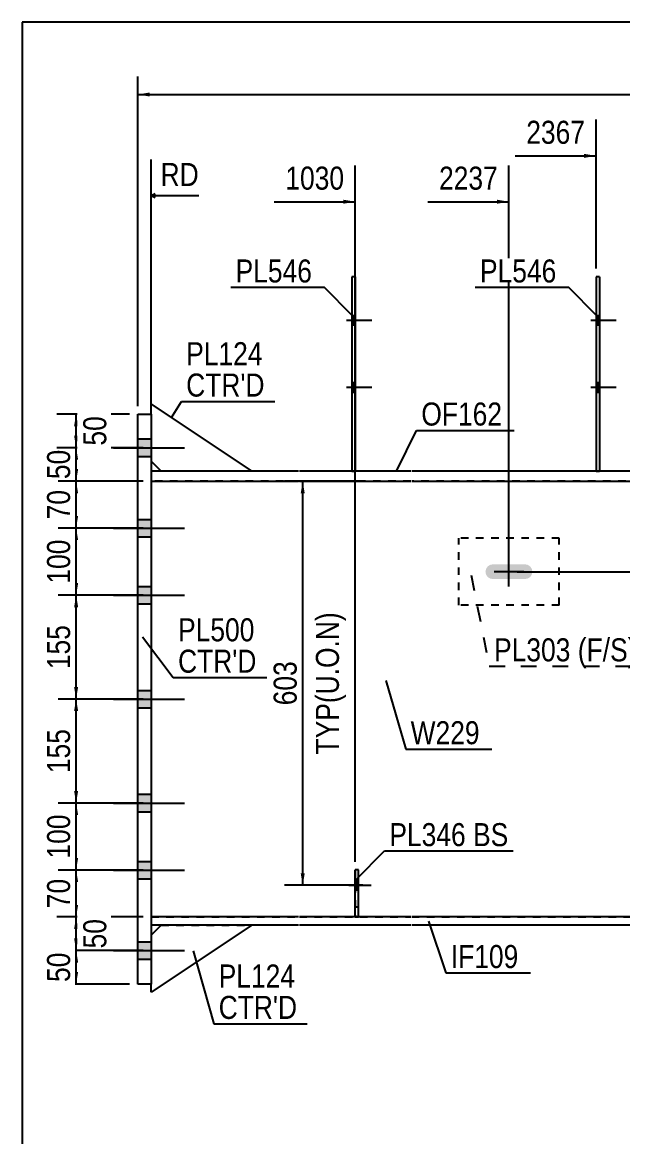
# Model space of a CAD drawing. Header units: millimetres. Extents: x -1017 to -614, y -187 to 90.
# Drawn here: x -1014.3 to -939.7, y -48.1 to 90.4 of the extents above; entities that cross this region are included whole.
import ezdxf

# ---------------------------------------------------------------- set-up
doc = ezdxf.new("R2010")
doc.units = ezdxf.units.MM
doc.linetypes.add('DXK_LINE_DOT1', pattern=[1.8814, 0.9407, -0.9407])
doc.linetypes.add('DXK_LINE_DOT2', pattern=[3.9198, 1.9599, -1.9599])
doc.styles.add('Arial Narrow', font='ARIALN.TTF', dxfattribs={"height": 0.2})

# ---------------------------------------------------------------- blocks, each defined once
blk = doc.blocks.new('Unknown-624476614-1210')
at = {"color": 5, "linetype": 'Continuous'}
for p, q in [((-614.34, 90.37), (-1014.34, 90.37)), ((-1014.34, 90.37), (-1014.34, -186.63))]:
    blk.add_line(p, q, dxfattribs=at)
blk = doc.blocks.new('Part-624476614-2257 - 1690')
at = {"color": 2, "linetype": 'Continuous'}
for p, q in [((-998.33, 41.67), (-998.33, 42.92)), ((-998.33, 42.92), (-985.83, 34.58)), ((-998.33, 35.83), (-997.08, 34.58))]:
    blk.add_line(p, q, dxfattribs=at)
at = {"color": 7, "linetype": 'DXK_LINE_DOT1'}
for p, q in [((-998.33, 41.67), (-998.33, 35.83)), ((-985.83, 34.58), (-997.08, 34.58))]:
    blk.add_line(p, q, dxfattribs=at)
blk = doc.blocks.new('Part-624476614-1740 - 1690')
at = {"color": 2, "linetype": 'Continuous'}
for p, q in [((-980, 34.58), (-998.33, 34.58)), ((-998.33, 33.33), (-980, 33.33)), ((-966.05, 34.58), (-979.9, 34.58)), ((-979.9, 33.33), (-966.05, 33.33)), ((-916.78, 34.58), (-965.95, 34.58)), ((-965.95, 33.33), (-916.78, 33.33)), ((-905.01, 34.58), (-916.68, 34.58)), ((-916.68, 33.33), (-905.01, 33.33)), ((-891.06, 34.58), (-904.91, 34.58)), ((-904.91, 33.33), (-891.06, 33.33)), ((-877.33, 34.58), (-890.96, 34.58)), ((-890.96, 33.33), (-877.33, 33.33)), ((-871.4, 34.58), (-877.23, 34.58)), ((-877.23, 33.33), (-871.4, 33.33)), ((-871.4, 34.58), (-871.4, 33.33))]:
    blk.add_line(p, q, dxfattribs=at)
at = {"color": 7, "linetype": 'DXK_LINE_DOT1'}
blk.add_line((-998.33, 34.58), (-998.33, 33.33), dxfattribs=at)
blk = doc.blocks.new('Part-624476614-1789 - 1690')
at = {"color": 7, "linetype": 'DXK_LINE_DOT1'}
for p, q in [((-980, 33.33), (-998.33, 33.33)), ((-998.33, 33.33), (-998.33, -20.83)), ((-966.05, 33.33), (-979.9, 33.33)), ((-916.78, 33.33), (-965.95, 33.33)), ((-910.85, 33.33), (-916.68, 33.33)), ((-998.33, -20.83), (-980, -20.83)), ((-979.9, -20.83), (-966.05, -20.83)), ((-965.95, -20.83), (-916.78, -20.83)), ((-916.68, -20.83), (-910.85, -20.83))]:
    blk.add_line(p, q, dxfattribs=at)
at = {"color": 2, "linetype": 'Continuous'}
blk.add_line((-910.85, 33.33), (-910.85, -20.83), dxfattribs=at)
blk = doc.blocks.new('Part-624476614-1855 - 1690')
at = {"color": 2, "linetype": 'Continuous'}
for p, q in [((-980, -20.83), (-998.33, -20.83)), ((-980, -21.83), (-998.33, -21.83)), ((-966.05, -20.83), (-979.9, -20.83)), ((-966.05, -21.83), (-979.9, -21.83)), ((-925.96, -20.83), (-965.95, -20.83)), ((-925.96, -21.83), (-965.95, -21.83)), ((-925.96, -20.83), (-925.96, -21.83))]:
    blk.add_line(p, q, dxfattribs=at)
blk = doc.blocks.new('Part-624476614-2113 - 1690')
at = {"color": 2, "linetype": 'Continuous'}
for p, q in [((-972.98, 58.75), (-973.4, 58.75)), ((-973.4, 58.75), (-973.4, 34.58)), ((-972.98, 58.75), (-972.98, 34.58))]:
    blk.add_line(p, q, dxfattribs=at)
at = {"color": 7, "linetype": 'DXK_LINE_DOT1'}
blk.add_line((-973.4, 34.58), (-972.98, 34.58), dxfattribs=at)
blk = doc.blocks.new('Part-624476614-2061 - 1690')
at = {"color": 7, "linetype": 'DXK_LINE_DOT1'}
for p, q in [((-947.61, 26.25), (-960.11, 26.25)), ((-960.11, 17.92), (-960.11, 26.25)), ((-947.61, 17.92), (-947.61, 26.25)), ((-947.61, 17.92), (-960.11, 17.92))]:
    blk.add_line(p, q, dxfattribs=at)
blk = doc.blocks.new('Part-624476614-2155 - 1690')
at = {"color": 2, "linetype": 'Continuous'}
for p, q in [((-942.61, 58.75), (-943.02, 58.75)), ((-943.02, 58.75), (-943.02, 34.58)), ((-942.61, 58.75), (-942.61, 34.58))]:
    blk.add_line(p, q, dxfattribs=at)
at = {"color": 7, "linetype": 'DXK_LINE_DOT1'}
blk.add_line((-943.02, 34.58), (-942.61, 34.58), dxfattribs=at)
blk = doc.blocks.new('Part-624476614-2228 - 1690')
at = {"color": 2, "linetype": 'Continuous'}
for p, q in [((-1000, 41.67), (-998.33, 41.67)), ((-1000, -29.17), (-1000, 41.67)), ((-998.33, 41.67), (-998.33, -29.17)), ((-998.33, -29.17), (-1000, -29.17))]:
    blk.add_line(p, q, dxfattribs=at)
blk = doc.blocks.new('Part-624476614-2262 - 1690')
at = {"color": 2, "linetype": 'Continuous'}
for p, q in [((-985.83, -21.83), (-998.33, -30.17)), ((-997.08, -21.83), (-998.33, -23.08)), ((-998.33, -30.17), (-998.33, -29.17))]:
    blk.add_line(p, q, dxfattribs=at)
at = {"color": 7, "linetype": 'DXK_LINE_DOT1'}
blk.add_line((-997.08, -21.83), (-985.83, -21.83), dxfattribs=at)
blk = doc.blocks.new('Part-624476614-2284 - 1690')
at = {"color": 2, "linetype": 'Continuous'}
for p, q in [((-972.96, -20.81), (-972.96, -14.97)), ((-972.55, -14.97), (-972.96, -14.97)), ((-972.55, -20.81), (-972.55, -14.97)), ((-972.96, -20.81), (-972.55, -20.81))]:
    blk.add_line(p, q, dxfattribs=at)
at = {"color": 7, "linetype": 'DXK_LINE_DOT1'}
blk.add_line((-972.96, -19.56), (-972.55, -19.56), dxfattribs=at)
blk = doc.blocks.new('Part-624476614-2306 - 1690')
at = {"color": 7, "linetype": 'DXK_LINE_DOT1'}
for p, q in [((-972.96, -14.97), (-972.96, -20.81)), ((-972.55, -14.97), (-972.96, -14.97)), ((-972.55, -20.81), (-972.55, -14.97)), ((-972.96, -20.81), (-972.55, -20.81))]:
    blk.add_line(p, q, dxfattribs=at)
blk = doc.blocks.new('Bolt-624476614-2369 - 1690')
at = {"linetype": 'Continuous'}
blk.add_hatch(color=3, dxfattribs=at).paths.add_polyline_path([(-956.71, 22.43), (-956.78, 22.08), (-956.71, 21.73), (-956.51, 21.43), (-956.21, 21.24), (-955.86, 21.17), (-951.86, 21.17), (-951.51, 21.24), (-951.21, 21.43), (-951.02, 21.73), (-950.95, 22.08), (-951.02, 22.43), (-951.21, 22.73), (-951.51, 22.93), (-951.86, 23), (-955.86, 23), (-956.21, 22.93), (-956.51, 22.73)])
at = {"color": 3, "linetype": 'Continuous'}
for p, q in [((-953.86, 20.25), (-953.86, 23.92)), ((-952.03, 22.08), (-955.7, 22.08))]:
    blk.add_line(p, q, dxfattribs=at)
blk = doc.blocks.new('Bolt-624476614-2375 - 1690')
at = {"linetype": 'Continuous'}
for points in [[(-972.98, 52.75), (-972.98, 53.91), (-973.4, 53.91), (-973.4, 52.75)], [(-972.98, 52.75), (-972.98, 53.91), (-973.4, 53.91), (-973.4, 52.75)], [(-972.98, 44.41), (-972.98, 45.58), (-973.4, 45.58), (-973.4, 44.41)], [(-972.98, 44.41), (-972.98, 45.58), (-973.4, 45.58), (-973.4, 44.41)]]:
    blk.add_hatch(color=3, dxfattribs=at).paths.add_polyline_path(points)
at = {"color": 3, "linetype": 'Continuous'}
for p, q in [((-974.07, 53.33), (-970.9, 53.33)), ((-974.07, 53.33), (-970.9, 53.33)), ((-973.4, 53.91), (-972.98, 53.91)), ((-973.4, 53.91), (-972.98, 53.91)), ((-973.4, 52.75), (-972.98, 52.75)), ((-973.4, 52.75), (-972.98, 52.75)), ((-974.07, 45), (-970.9, 45)), ((-974.07, 45), (-970.9, 45)), ((-973.4, 45.58), (-972.98, 45.58)), ((-973.4, 45.58), (-972.98, 45.58)), ((-973.4, 44.41), (-972.98, 44.41)), ((-973.4, 44.41), (-972.98, 44.41))]:
    blk.add_line(p, q, dxfattribs=at)
blk = doc.blocks.new('Bolt-624476614-2380 - 1690')
at = {"linetype": 'Continuous'}
for points in [[(-942.61, 52.75), (-942.61, 53.91), (-943.02, 53.91), (-943.02, 52.75)], [(-942.61, 52.75), (-942.61, 53.91), (-943.02, 53.91), (-943.02, 52.75)], [(-942.61, 44.41), (-942.61, 45.58), (-943.02, 45.58), (-943.02, 44.41)], [(-942.61, 44.41), (-942.61, 45.58), (-943.02, 45.58), (-943.02, 44.41)]]:
    blk.add_hatch(color=3, dxfattribs=at).paths.add_polyline_path(points)
at = {"color": 3, "linetype": 'Continuous'}
for p, q in [((-943.69, 53.33), (-940.52, 53.33)), ((-943.69, 53.33), (-940.52, 53.33)), ((-943.02, 53.91), (-942.61, 53.91)), ((-943.02, 53.91), (-942.61, 53.91)), ((-943.02, 52.75), (-942.61, 52.75)), ((-943.02, 52.75), (-942.61, 52.75)), ((-943.69, 45), (-940.52, 45)), ((-943.69, 45), (-940.52, 45)), ((-943.02, 45.58), (-942.61, 45.58)), ((-943.02, 45.58), (-942.61, 45.58)), ((-943.02, 44.41), (-942.61, 44.41)), ((-943.02, 44.41), (-942.61, 44.41))]:
    blk.add_line(p, q, dxfattribs=at)
blk = doc.blocks.new('Bolt-624476614-2383 - 1690')
at = {"linetype": 'Continuous'}
for points in [[(-1000, 38.58), (-1000, 36.42), (-998.33, 36.42), (-998.33, 38.58)], [(-1000, 38.58), (-1000, 36.42), (-998.33, 36.42), (-998.33, 38.58)], [(-1000, 28.58), (-1000, 26.42), (-998.33, 26.42), (-998.33, 28.58)], [(-1000, 28.58), (-1000, 26.42), (-998.33, 26.42), (-998.33, 28.58)], [(-1000, 20.25), (-1000, 18.08), (-998.33, 18.08), (-998.33, 20.25)], [(-1000, 20.25), (-1000, 18.08), (-998.33, 18.08), (-998.33, 20.25)], [(-1000, 7.33), (-1000, 5.17), (-998.33, 5.17), (-998.33, 7.33)], [(-1000, 7.33), (-1000, 5.17), (-998.33, 5.17), (-998.33, 7.33)], [(-1000, -5.58), (-1000, -7.75), (-998.33, -7.75), (-998.33, -5.58)], [(-1000, -5.58), (-1000, -7.75), (-998.33, -7.75), (-998.33, -5.58)], [(-1000, -13.92), (-1000, -16.08), (-998.33, -16.08), (-998.33, -13.92)], [(-1000, -13.92), (-1000, -16.08), (-998.33, -16.08), (-998.33, -13.92)], [(-1000, -23.92), (-1000, -26.08), (-998.33, -26.08), (-998.33, -23.92)], [(-1000, -23.92), (-1000, -26.08), (-998.33, -26.08), (-998.33, -23.92)]]:
    blk.add_hatch(color=3, dxfattribs=at).paths.add_polyline_path(points)
at = {"color": 3, "linetype": 'Continuous'}
for p, q in [((-1002.99, 37.5), (-994.17, 37.5)), ((-1002.99, 37.5), (-994.17, 37.5)), ((-1000, 38.58), (-998.33, 38.58)), ((-1000, 38.58), (-998.33, 38.58)), ((-1000, 36.42), (-998.33, 36.42)), ((-1000, 36.42), (-998.33, 36.42)), ((-1000, 28.58), (-998.33, 28.58)), ((-1000, 28.58), (-998.33, 28.58)), ((-1002.99, 27.5), (-994.17, 27.5)), ((-1002.99, 27.5), (-994.17, 27.5)), ((-1000, 26.42), (-998.33, 26.42)), ((-1000, 26.42), (-998.33, 26.42)), ((-1000, 20.25), (-998.33, 20.25)), ((-1000, 20.25), (-998.33, 20.25)), ((-1002.99, 19.17), (-994.17, 19.17)), ((-1002.99, 19.17), (-994.17, 19.17)), ((-1000, 18.08), (-998.33, 18.08)), ((-1000, 18.08), (-998.33, 18.08)), ((-1000, 7.33), (-998.33, 7.33)), ((-1000, 7.33), (-998.33, 7.33)), ((-1002.99, 6.25), (-994.17, 6.25)), ((-1002.99, 6.25), (-994.17, 6.25)), ((-1000, 5.17), (-998.33, 5.17)), ((-1000, 5.17), (-998.33, 5.17)), ((-1002.99, -6.67), (-994.17, -6.67)), ((-1002.99, -6.67), (-994.17, -6.67)), ((-1000, -5.58), (-998.33, -5.58)), ((-1000, -5.58), (-998.33, -5.58)), ((-1000, -7.75), (-998.33, -7.75)), ((-1000, -7.75), (-998.33, -7.75)), ((-1002.99, -15), (-994.17, -15)), ((-1002.99, -15), (-994.17, -15)), ((-1000, -13.92), (-998.33, -13.92)), ((-1000, -13.92), (-998.33, -13.92)), ((-1000, -16.08), (-998.33, -16.08)), ((-1000, -16.08), (-998.33, -16.08)), ((-1000, -23.92), (-998.33, -23.92)), ((-1000, -23.92), (-998.33, -23.92)), ((-1002.99, -25), (-994.17, -25)), ((-1002.99, -25), (-994.17, -25)), ((-1000, -26.08), (-998.33, -26.08)), ((-1000, -26.08), (-998.33, -26.08))]:
    blk.add_line(p, q, dxfattribs=at)
blk = doc.blocks.new('Bolt-624476614-2384 - 1690')
at = {"linetype": 'Continuous'}
blk.add_hatch(color=3, dxfattribs=at).paths.add_polyline_path([(-972.55, -17.47), (-972.55, -16.31), (-972.96, -16.31), (-972.96, -17.47)])
at = {"color": 3, "linetype": 'Continuous'}
for p, q in [((-972.96, -16.31), (-972.55, -16.31)), ((-973.75, -16.89), (-971, -16.89)), ((-972.96, -17.47), (-972.55, -17.47))]:
    blk.add_line(p, q, dxfattribs=at)
blk = doc.blocks.new('Bolt-624476614-2385 - 1690')
at = {"color": 3, "linetype": 'DXK_LINE_DOT2'}
for p, q in [((-972.96, -16.31), (-972.55, -16.31)), ((-973.75, -16.89), (-971, -16.89)), ((-972.96, -17.47), (-972.55, -17.47))]:
    blk.add_line(p, q, dxfattribs=at)
blk = doc.blocks.new('StraightDimension-624476614-6068 - 1690')
at = {"linetype": 'Continuous'}
for points in [[(-1007.9, 26.01), (-1007.65, 27.51), (-1007.4, 26.01)], [(-1007.4, 20.67), (-1007.65, 19.17), (-1007.9, 20.67)]]:
    blk.add_hatch(color=7, dxfattribs=at).paths.add_polyline_path(points)
at = {"color": 7, "linetype": 'Continuous'}
for p, q in [((-999.33, 27.51), (-1009.9, 27.51)), ((-1007.65, 19.17), (-1007.65, 27.51)), ((-999.33, 19.17), (-1009.9, 19.17))]:
    blk.add_line(p, q, dxfattribs=at)
at = {"color": 0}
blk.add_wipeout([(-1007.8, 26.68), (-1012, 26.68), (-1012, 20), (-1007.8, 20)], dxfattribs=at)
at = {"color": 3, "style": 'Arial Narrow'}
blk.add_text('100', height=2.863, rotation=90.0002, dxfattribs=at).set_placement((-1008.4, 20.6))
blk = doc.blocks.new('StraightDimension-624476614-6066 - 1690')
at = {"linetype": 'Continuous'}
for points in [[(-1007.9, 36), (-1007.65, 37.5), (-1007.4, 36)], [(-1007.4, 34.83), (-1007.65, 33.33), (-1007.9, 34.83)]]:
    blk.add_hatch(color=7, dxfattribs=at).paths.add_polyline_path(points)
at = {"color": 7, "linetype": 'Continuous'}
for p, q in [((-999.33, 37.5), (-1009.9, 37.5)), ((-1007.65, 33.33), (-1007.65, 37.5)), ((-999.33, 33.33), (-1009.9, 33.33))]:
    blk.add_line(p, q, dxfattribs=at)
at = {"color": 0}
blk.add_wipeout([(-1007.8, 37.85), (-1012, 37.85), (-1012, 32.99), (-1007.8, 32.99)], dxfattribs=at)
at = {"color": 3, "style": 'Arial Narrow'}
blk.add_text('50', height=2.863, rotation=90.0002, dxfattribs=at).set_placement((-1008.4, 33.59))
blk = doc.blocks.new('StraightDimension-624476614-6069 - 1690')
at = {"linetype": 'Continuous'}
for points in [[(-1007.9, 17.67), (-1007.65, 19.17), (-1007.4, 17.67)], [(-1007.4, 7.75), (-1007.65, 6.25), (-1007.9, 7.75)]]:
    blk.add_hatch(color=7, dxfattribs=at).paths.add_polyline_path(points)
at = {"color": 7, "linetype": 'Continuous'}
for p, q in [((-999.33, 19.17), (-1009.9, 19.17)), ((-1007.65, 6.25), (-1007.65, 19.17)), ((-999.33, 6.25), (-1009.9, 6.25))]:
    blk.add_line(p, q, dxfattribs=at)
at = {"color": 0}
blk.add_wipeout([(-1007.8, 16.05), (-1012, 16.05), (-1012, 9.37), (-1007.8, 9.37)], dxfattribs=at)
at = {"color": 3, "style": 'Arial Narrow'}
blk.add_text('155', height=2.863, rotation=90.0002, dxfattribs=at).set_placement((-1008.4, 9.97))
blk = doc.blocks.new('StraightDimension-624476614-3123 - 1690')
at = {"linetype": 'Continuous'}
for points in [[(-979.74, 31.83), (-979.49, 33.33), (-979.24, 31.83)], [(-979.24, -15.39), (-979.49, -16.89), (-979.74, -15.39)]]:
    blk.add_hatch(color=7, dxfattribs=at).paths.add_polyline_path(points)
at = {"color": 7, "linetype": 'Continuous'}
for p, q in [((-972.03, 33.33), (-981.74, 33.33)), ((-979.49, -16.89), (-979.49, 33.33)), ((-972.03, -16.89), (-981.74, -16.89))]:
    blk.add_line(p, q, dxfattribs=at)
at = {"color": 0, "linetype": 'Continuous'}
blk.add_wipeout([(-974.39, 17.67), (-978.59, 17.67), (-978.59, -1.23), (-974.39, -1.23)], dxfattribs=at)
at = {"color": 3, "linetype": 'Continuous', "style": 'Arial Narrow'}
blk.add_text('TYP(U.O.N)', height=2.863, rotation=90.0002, dxfattribs=at).set_placement((-974.99, -0.63))
at = {"color": 0}
blk.add_wipeout([(-979.64, 11.56), (-983.84, 11.56), (-983.84, 4.88), (-979.64, 4.88)], dxfattribs=at)
at = {"color": 3, "style": 'Arial Narrow'}
blk.add_text('603', height=2.863, rotation=90.0002, dxfattribs=at).set_placement((-980.24, 5.48))
blk = doc.blocks.new('StraightDimension-624476614-3136 - 1690')
at = {"linetype": 'Continuous'}
for points in [[(-906.23, 31.83), (-905.98, 33.33), (-905.73, 31.83)], [(-905.73, 23.58), (-905.98, 22.08), (-906.23, 23.58)]]:
    blk.add_hatch(color=7, dxfattribs=at).paths.add_polyline_path(points)
at = {"color": 7, "linetype": 'Continuous'}
for p, q in [((-919.14, 33.33), (-903.58, 33.33)), ((-905.98, 22.08), (-905.98, 33.33)), ((-952.86, 22.08), (-903.58, 22.08))]:
    blk.add_line(p, q, dxfattribs=at)
at = {"color": 0}
blk.add_wipeout([(-906.13, 31.05), (-910.33, 31.05), (-910.33, 24.37), (-906.13, 24.37)], dxfattribs=at)
at = {"color": 3, "style": 'Arial Narrow'}
blk.add_text('135', height=2.863, rotation=90.0002, dxfattribs=at).set_placement((-906.73, 24.97))
blk = doc.blocks.new('StraightDimension-624476614-6065 - 1690')
at = {"linetype": 'Continuous'}
for points in [[(-1007.9, 40.17), (-1007.65, 41.67), (-1007.4, 40.17)], [(-1007.4, 39), (-1007.65, 37.5), (-1007.9, 39)]]:
    blk.add_hatch(color=7, dxfattribs=at).paths.add_polyline_path(points)
at = {"color": 7, "linetype": 'Continuous'}
for p, q in [((-1001, 41.67), (-1010.05, 41.67)), ((-1007.65, 37.5), (-1007.65, 41.67)), ((-999.33, 37.5), (-1010.05, 37.5))]:
    blk.add_line(p, q, dxfattribs=at)
at = {"color": 0}
blk.add_wipeout([(-1003.3, 42.01), (-1007.5, 42.01), (-1007.5, 37.16), (-1003.3, 37.16)], dxfattribs=at)
at = {"color": 3, "style": 'Arial Narrow'}
blk.add_text('50', height=2.863, rotation=90.0002, dxfattribs=at).set_placement((-1003.9, 37.76))
blk = doc.blocks.new('StraightDimension-624476614-6067 - 1690')
at = {"linetype": 'Continuous'}
for points in [[(-1007.9, 31.83), (-1007.65, 33.33), (-1007.4, 31.83)], [(-1007.4, 29.01), (-1007.65, 27.51), (-1007.9, 29.01)]]:
    blk.add_hatch(color=7, dxfattribs=at).paths.add_polyline_path(points)
at = {"color": 7, "linetype": 'Continuous'}
for p, q in [((-999.33, 33.33), (-1009.9, 33.33)), ((-1007.65, 27.51), (-1007.65, 33.33)), ((-999.33, 27.51), (-1009.9, 27.51))]:
    blk.add_line(p, q, dxfattribs=at)
at = {"color": 0}
blk.add_wipeout([(-1007.8, 32.85), (-1012, 32.85), (-1012, 27.99), (-1007.8, 27.99)], dxfattribs=at)
at = {"color": 3, "style": 'Arial Narrow'}
blk.add_text('70', height=2.863, rotation=90.0002, dxfattribs=at).set_placement((-1008.4, 28.59))
blk = doc.blocks.new('StraightDimension-624476614-6070 - 1690')
at = {"linetype": 'Continuous'}
for points in [[(-1007.9, 4.75), (-1007.65, 6.25), (-1007.4, 4.75)], [(-1007.4, -5.17), (-1007.65, -6.67), (-1007.9, -5.17)]]:
    blk.add_hatch(color=7, dxfattribs=at).paths.add_polyline_path(points)
at = {"color": 7, "linetype": 'Continuous'}
for p, q in [((-999.33, 6.25), (-1009.9, 6.25)), ((-1007.65, -6.67), (-1007.65, 6.25)), ((-999.33, -6.67), (-1009.9, -6.67))]:
    blk.add_line(p, q, dxfattribs=at)
at = {"color": 0}
blk.add_wipeout([(-1007.8, 3.13), (-1012, 3.13), (-1012, -3.55), (-1007.8, -3.55)], dxfattribs=at)
at = {"color": 3, "style": 'Arial Narrow'}
blk.add_text('155', height=2.863, rotation=90.0002, dxfattribs=at).set_placement((-1008.4, -2.95))
blk = doc.blocks.new('StraightDimension-624476614-6071 - 1690')
at = {"linetype": 'Continuous'}
for points in [[(-1007.9, -8.17), (-1007.65, -6.67), (-1007.4, -8.17)], [(-1007.4, -13.5), (-1007.65, -15), (-1007.9, -13.5)]]:
    blk.add_hatch(color=7, dxfattribs=at).paths.add_polyline_path(points)
at = {"color": 7, "linetype": 'Continuous'}
for p, q in [((-999.33, -6.67), (-1009.9, -6.67)), ((-1007.65, -15), (-1007.65, -6.67)), ((-999.33, -15), (-1009.9, -15))]:
    blk.add_line(p, q, dxfattribs=at)
at = {"color": 0}
blk.add_wipeout([(-1007.8, -7.49), (-1012, -7.49), (-1012, -14.17), (-1007.8, -14.17)], dxfattribs=at)
at = {"color": 3, "style": 'Arial Narrow'}
blk.add_text('100', height=2.863, rotation=90.0002, dxfattribs=at).set_placement((-1008.4, -13.57))
blk = doc.blocks.new('StraightDimension-624476614-6072 - 1690')
at = {"linetype": 'Continuous'}
for points in [[(-1007.9, -16.5), (-1007.65, -15), (-1007.4, -16.5)], [(-1007.4, -19.33), (-1007.65, -20.83), (-1007.9, -19.33)]]:
    blk.add_hatch(color=7, dxfattribs=at).paths.add_polyline_path(points)
at = {"color": 7, "linetype": 'Continuous'}
for p, q in [((-999.33, -15), (-1009.9, -15)), ((-1007.65, -20.83), (-1007.65, -15)), ((-999.33, -20.83), (-1009.9, -20.83))]:
    blk.add_line(p, q, dxfattribs=at)
at = {"color": 0}
blk.add_wipeout([(-1007.8, -15.49), (-1012, -15.49), (-1012, -20.34), (-1007.8, -20.34)], dxfattribs=at)
at = {"color": 3, "style": 'Arial Narrow'}
blk.add_text('70', height=2.863, rotation=90.0002, dxfattribs=at).set_placement((-1008.4, -19.74))
blk = doc.blocks.new('StraightDimension-624476614-6073 - 1690')
at = {"linetype": 'Continuous'}
for points in [[(-1007.9, -22.33), (-1007.65, -20.83), (-1007.4, -22.33)], [(-1007.4, -23.5), (-1007.65, -25), (-1007.9, -23.5)]]:
    blk.add_hatch(color=7, dxfattribs=at).paths.add_polyline_path(points)
at = {"color": 7, "linetype": 'Continuous'}
for p, q in [((-999.33, -20.83), (-1010.05, -20.83)), ((-1007.65, -25), (-1007.65, -20.83)), ((-999.33, -25), (-1010.05, -25))]:
    blk.add_line(p, q, dxfattribs=at)
at = {"color": 0}
blk.add_wipeout([(-1003.3, -20.49), (-1007.5, -20.49), (-1007.5, -25.34), (-1003.3, -25.34)], dxfattribs=at)
at = {"color": 3, "style": 'Arial Narrow'}
blk.add_text('50', height=2.863, rotation=90.0002, dxfattribs=at).set_placement((-1003.9, -24.74))
blk = doc.blocks.new('StraightDimension-624476614-6074 - 1690')
at = {"linetype": 'Continuous'}
for points in [[(-1007.9, -26.5), (-1007.65, -25), (-1007.4, -26.5)], [(-1007.4, -27.67), (-1007.65, -29.17), (-1007.9, -27.67)]]:
    blk.add_hatch(color=7, dxfattribs=at).paths.add_polyline_path(points)
at = {"color": 7, "linetype": 'Continuous'}
for p, q in [((-999.33, -25), (-1009.9, -25)), ((-1007.65, -29.17), (-1007.65, -25)), ((-1001, -29.17), (-1009.9, -29.17))]:
    blk.add_line(p, q, dxfattribs=at)
at = {"color": 0}
blk.add_wipeout([(-1007.8, -24.65), (-1012, -24.65), (-1012, -29.51), (-1007.8, -29.51)], dxfattribs=at)
at = {"color": 3, "style": 'Arial Narrow'}
blk.add_text('50', height=2.863, rotation=90.0002, dxfattribs=at).set_placement((-1008.4, -28.91))
blk = doc.blocks.new('StraightDimension-624476614-9134 - 1690')
at = {"linetype": 'Continuous'}
blk.add_hatch(color=7, dxfattribs=at).paths.add_polyline_path([(-998.5, 81.15), (-1000, 81.4), (-998.5, 81.65)])
at = {"color": 7, "linetype": 'Continuous'}
for p, q in [((-1000, 42.67), (-1000, 83.65)), ((-1000, 81.4), (-649.51, 81.4))]:
    blk.add_line(p, q, dxfattribs=at)
blk = doc.blocks.new('StraightDimension-624476614-10382 - 1690')
at = {"linetype": 'Continuous'}
blk.add_hatch(color=7, dxfattribs=at).paths.add_polyline_path([(-944.52, 74.02), (-943.02, 73.77), (-944.52, 73.52)])
at = {"color": 7, "linetype": 'Continuous'}
for p, q in [((-943.02, 59.75), (-943.02, 78.27)), ((-953.09, 73.77), (-943.02, 73.77))]:
    blk.add_line(p, q, dxfattribs=at)
at = {"color": 0}
blk.add_wipeout([(-943.8, 74.67), (-943.8, 78.87), (-952.31, 78.87), (-952.31, 74.67)], dxfattribs=at)
at = {"color": 3, "style": 'Arial Narrow'}
blk.add_text('2367', height=2.863, dxfattribs=at).set_placement((-951.71, 75.27))
blk = doc.blocks.new('StraightDimension-624476614-10383 - 1690')
at = {"linetype": 'Continuous'}
blk.add_hatch(color=7, dxfattribs=at).paths.add_polyline_path([(-955.36, 68.32), (-953.86, 68.07), (-955.36, 67.82)])
at = {"color": 7, "linetype": 'Continuous'}
for p, q in [((-953.86, 23.08), (-953.86, 72.57)), ((-963.93, 68.07), (-953.86, 68.07))]:
    blk.add_line(p, q, dxfattribs=at)
at = {"color": 0}
blk.add_wipeout([(-954.64, 68.97), (-954.64, 73.17), (-963.15, 73.17), (-963.15, 68.97)], dxfattribs=at)
at = {"color": 3, "style": 'Arial Narrow'}
blk.add_text('2237', height=2.863, dxfattribs=at).set_placement((-962.55, 69.57))
blk = doc.blocks.new('StraightDimension-624476614-10384 - 1690')
at = {"linetype": 'Continuous'}
blk.add_hatch(color=7, dxfattribs=at).paths.add_polyline_path([(-974.46, 68.32), (-972.96, 68.07), (-974.46, 67.82)])
at = {"color": 7, "linetype": 'Continuous'}
for p, q in [((-972.96, -13.97), (-972.96, 72.57)), ((-983.03, 68.07), (-972.96, 68.07))]:
    blk.add_line(p, q, dxfattribs=at)
at = {"color": 0, "linetype": 'Continuous'}
blk.add_wipeout([(-991.8, 69.42), (-991.8, 73.62), (-997.75, 73.62), (-997.75, 69.42)], dxfattribs=at)
at = {"color": 7, "linetype": 'Continuous'}
for p, q in [((-998.33, 42.67), (-998.33, 73.32)), ((-997.83, 69.07), (-998.33, 68.82)), ((-997.83, 68.57), (-998.33, 68.82)), ((-992.4, 68.82), (-998.33, 68.82))]:
    blk.add_line(p, q, dxfattribs=at)
at = {"color": 3, "linetype": 'Continuous', "style": 'Arial Narrow'}
blk.add_text('RD', height=2.863, dxfattribs=at).set_placement((-997.15, 70.02))
at = {"color": 0}
blk.add_wipeout([(-973.74, 68.97), (-973.74, 73.17), (-982.25, 73.17), (-982.25, 68.97)], dxfattribs=at)
at = {"color": 3, "style": 'Arial Narrow'}
blk.add_text('1030', height=2.863, dxfattribs=at).set_placement((-981.65, 69.57))
blk = doc.blocks.new('Mark-624476614-2109 - 1690')
at = {"color": 7, "linetype": 'Continuous'}
blk.add_line((-973.29, 53.89), (-976.83, 57.43), dxfattribs=at)
at = {"color": 0}
blk.add_wipeout([(-978.33, 58.03), (-978.33, 61.03), (-987.83, 61.03), (-987.83, 58.03)], dxfattribs=at)
blk.add_wipeout([(-978.33, 58.03), (-978.33, 61.03), (-987.83, 61.03), (-987.83, 58.03)], dxfattribs=at)
at = {"color": 7, "linetype": 'Continuous'}
blk.add_line((-988.43, 57.43), (-976.83, 57.43), dxfattribs=at)
at = {"color": 3, "style": 'Arial Narrow'}
blk.add_text('PL546', height=2.863, dxfattribs=at).set_placement((-987.83, 58.03))
blk = doc.blocks.new('Mark-624476614-1736 - 1690')
at = {"color": 0}
blk.add_wipeout([(-954.71, 40.25), (-954.71, 43.25), (-964.75, 43.25), (-964.75, 40.25)], dxfattribs=at)
blk.add_wipeout([(-954.71, 40.25), (-954.71, 43.25), (-964.75, 43.25), (-964.75, 40.25)], dxfattribs=at)
at = {"color": 7, "linetype": 'Continuous'}
for p, q in [((-967.85, 34.58), (-965.35, 39.65)), ((-965.35, 39.65), (-953.21, 39.65))]:
    blk.add_line(p, q, dxfattribs=at)
at = {"color": 3, "style": 'Arial Narrow'}
blk.add_text('OF162', height=2.863, dxfattribs=at).set_placement((-964.75, 40.25))
blk = doc.blocks.new('Mark-624476614-1785 - 1690')
at = {"color": 0}
blk.add_wipeout([(-957.49, 0.64), (-957.49, 3.64), (-966.08, 3.64), (-966.08, 0.64)], dxfattribs=at)
blk.add_wipeout([(-957.49, 0.64), (-957.49, 3.64), (-966.08, 3.64), (-966.08, 0.64)], dxfattribs=at)
at = {"color": 7, "linetype": 'Continuous'}
for p, q in [((-969.18, 8.57), (-966.68, 0.04)), ((-966.68, 0.04), (-955.99, 0.04))]:
    blk.add_line(p, q, dxfattribs=at)
at = {"color": 3, "style": 'Arial Narrow'}
blk.add_text('W229', height=2.863, dxfattribs=at).set_placement((-966.08, 0.64))
blk = doc.blocks.new('Mark-624476614-2258 - 1690')
at = {"color": 0}
for points in [[(-980.43, -29.6), (-980.43, -26.6), (-989.93, -26.6), (-989.93, -29.6)], [(-980.18, -33.5), (-980.18, -30.5), (-989.93, -30.5), (-989.93, -33.5)]]:
    blk.add_wipeout(points, dxfattribs=at)
for points in [[(-980.43, -29.6), (-980.43, -26.6), (-989.93, -26.6), (-989.93, -29.6)], [(-980.18, -33.5), (-980.18, -30.5), (-989.93, -30.5), (-989.93, -33.5)]]:
    blk.add_wipeout(points, dxfattribs=at)
at = {"color": 7, "linetype": 'Continuous'}
for p, q in [((-993.11, -25.04), (-990.53, -34.1)), ((-990.53, -34.1), (-978.93, -34.1))]:
    blk.add_line(p, q, dxfattribs=at)
at = {"color": 3, "style": 'Arial Narrow'}
blk.add_text('PL124', height=2.863, dxfattribs=at).set_placement((-989.93, -29.6))
at = {"color": 1, "style": 'Arial Narrow'}
blk.add_text("CTR'D", height=2.863, dxfattribs=at).set_placement((-989.93, -33.5))
blk = doc.blocks.new('Mark-624476614-1851 - 1690')
at = {"color": 0}
blk.add_wipeout([(-952.68, -27.18), (-952.68, -24.18), (-961.09, -24.18), (-961.09, -27.18)], dxfattribs=at)
blk.add_wipeout([(-952.68, -27.18), (-952.68, -24.18), (-961.09, -24.18), (-961.09, -27.18)], dxfattribs=at)
at = {"color": 7, "linetype": 'Continuous'}
for p, q in [((-963.87, -21.36), (-961.69, -27.78)), ((-961.69, -27.78), (-951.18, -27.78))]:
    blk.add_line(p, q, dxfattribs=at)
at = {"color": 3, "style": 'Arial Narrow'}
blk.add_text('IF109', height=2.863, dxfattribs=at).set_placement((-961.09, -27.18))
blk = doc.blocks.new('Mark-624476614-2151 - 1690')
at = {"color": 7, "linetype": 'Continuous'}
blk.add_line((-942.92, 53.89), (-946.45, 57.43), dxfattribs=at)
at = {"color": 0}
blk.add_wipeout([(-947.95, 58.03), (-947.95, 61.03), (-957.46, 61.03), (-957.46, 58.03)], dxfattribs=at)
blk.add_wipeout([(-947.95, 58.03), (-947.95, 61.03), (-957.46, 61.03), (-957.46, 58.03)], dxfattribs=at)
at = {"color": 7, "linetype": 'Continuous'}
blk.add_line((-958.06, 57.43), (-946.45, 57.43), dxfattribs=at)
at = {"color": 3, "style": 'Arial Narrow'}
blk.add_text('PL546', height=2.863, dxfattribs=at).set_placement((-957.46, 58.03))
blk = doc.blocks.new('Mark-624476614-2057 - 1690')
at = {"color": 0}
for points in [[(-946.21, 10.94), (-946.21, 13.94), (-955.71, 13.94), (-955.71, 10.94)], [(-938.01, 10.94), (-938.01, 13.94), (-945.31, 13.94), (-945.31, 10.94)]]:
    blk.add_wipeout(points, dxfattribs=at)
for points in [[(-946.21, 10.94), (-946.21, 13.94), (-955.71, 13.94), (-955.71, 10.94)], [(-938.01, 10.94), (-938.01, 13.94), (-945.31, 13.94), (-945.31, 10.94)]]:
    blk.add_wipeout(points, dxfattribs=at)
at = {"color": 7, "linetype": 'DXK_LINE_DOT2'}
for p, q in [((-958.56, 21.65), (-956.31, 10.34)), ((-956.31, 10.34), (-937.41, 10.34))]:
    blk.add_line(p, q, dxfattribs=at)
at = {"color": 3, "style": 'Arial Narrow'}
for s, p in [('(F/', (-945.31, 10.94)), ('S)', (-941.29, 10.94)), ('PL303', (-955.71, 10.94))]:
    blk.add_text(s, height=2.863, dxfattribs=at).set_placement(p)
blk = doc.blocks.new('Mark-624476614-2253 - 1690')
at = {"color": 0}
for points in [[(-984.46, 47.75), (-984.46, 50.75), (-993.97, 50.75), (-993.97, 47.75)], [(-984.21, 43.85), (-984.21, 46.85), (-993.97, 46.85), (-993.97, 43.85)]]:
    blk.add_wipeout(points, dxfattribs=at)
for points in [[(-984.46, 47.75), (-984.46, 50.75), (-993.97, 50.75), (-993.97, 47.75)], [(-984.21, 43.85), (-984.21, 46.85), (-993.97, 46.85), (-993.97, 43.85)]]:
    blk.add_wipeout(points, dxfattribs=at)
at = {"color": 7, "linetype": 'Continuous'}
for p, q in [((-995.81, 41.23), (-994.57, 43.25)), ((-994.57, 43.25), (-982.96, 43.25))]:
    blk.add_line(p, q, dxfattribs=at)
at = {"color": 3, "style": 'Arial Narrow'}
blk.add_text('PL124', height=2.863, dxfattribs=at).set_placement((-993.97, 47.75))
at = {"color": 1, "style": 'Arial Narrow'}
blk.add_text("CTR'D", height=2.863, dxfattribs=at).set_placement((-993.97, 43.85))
blk = doc.blocks.new('Mark-624476614-2224 - 1690')
at = {"color": 0}
for points in [[(-985.47, 13.43), (-985.47, 16.43), (-994.98, 16.43), (-994.98, 13.43)], [(-985.22, 9.53), (-985.22, 12.53), (-994.98, 12.53), (-994.98, 9.53)]]:
    blk.add_wipeout(points, dxfattribs=at)
for points in [[(-985.47, 13.43), (-985.47, 16.43), (-994.98, 16.43), (-994.98, 13.43)], [(-985.22, 9.53), (-985.22, 12.53), (-994.98, 12.53), (-994.98, 9.53)]]:
    blk.add_wipeout(points, dxfattribs=at)
at = {"color": 7, "linetype": 'Continuous'}
for p, q in [((-999.38, 13.99), (-995.58, 8.93)), ((-995.58, 8.93), (-983.97, 8.93))]:
    blk.add_line(p, q, dxfattribs=at)
at = {"color": 3, "style": 'Arial Narrow'}
blk.add_text('PL500', height=2.863, dxfattribs=at).set_placement((-994.98, 13.43))
at = {"color": 1, "style": 'Arial Narrow'}
blk.add_text("CTR'D", height=2.863, dxfattribs=at).set_placement((-994.98, 9.53))
blk = doc.blocks.new('MarkSet-624476614-3190 - 1690')
at = {"color": 0}
for points in [[(-959.22, -12.03), (-959.22, -9.03), (-968.72, -9.03), (-968.72, -12.03)], [(-953.93, -12.03), (-953.93, -9.03), (-958.32, -9.03), (-958.32, -12.03)]]:
    blk.add_wipeout(points, dxfattribs=at)
for points in [[(-959.22, -12.03), (-959.22, -9.03), (-968.72, -9.03), (-968.72, -12.03)], [(-953.93, -12.03), (-953.93, -9.03), (-958.32, -9.03), (-958.32, -12.03)]]:
    blk.add_wipeout(points, dxfattribs=at)
at = {"color": 7, "linetype": 'Continuous'}
for p, q in [((-972.85, -16.17), (-969.32, -12.63)), ((-969.32, -12.63), (-953.33, -12.63))]:
    blk.add_line(p, q, dxfattribs=at)
at = {"color": 3, "style": 'Arial Narrow'}
for s, p in [('PL346', (-968.72, -12.03)), ('BS', (-958.32, -12.03))]:
    blk.add_text(s, height=2.863, dxfattribs=at).set_placement(p)

msp = doc.modelspace()

# ---------------------------------------------------------------- block references
for name in ['Unknown-624476614-1210', 'Part-624476614-2113 - 1690', 'Part-624476614-2155 - 1690', 'Bolt-624476614-2375 - 1690', 'Bolt-624476614-2380 - 1690', 'Part-624476614-2228 - 1690', 'Part-624476614-2257 - 1690', 'Bolt-624476614-2383 - 1690', 'Part-624476614-1740 - 1690', 'Part-624476614-1789 - 1690', 'Part-624476614-2061 - 1690', 'Bolt-624476614-2369 - 1690', 'Part-624476614-2284 - 1690', 'Part-624476614-2306 - 1690', 'Bolt-624476614-2384 - 1690', 'Bolt-624476614-2385 - 1690', 'Part-624476614-1855 - 1690', 'Part-624476614-2262 - 1690']:
    msp.add_blockref(name, (0, 0))

# ---------------------------------------------------------------- next in the draw order: block references
for name in ['StraightDimension-624476614-6066 - 1690', 'StraightDimension-624476614-3123 - 1690', 'StraightDimension-624476614-3136 - 1690', 'StraightDimension-624476614-6068 - 1690', 'Mark-624476614-1785 - 1690', 'Mark-624476614-1851 - 1690', 'Mark-624476614-2258 - 1690']:
    msp.add_blockref(name, (0, 0))

# ---------------------------------------------------------------- next in the draw order: block references
for name in ['StraightDimension-624476614-6065 - 1690', 'StraightDimension-624476614-6067 - 1690', 'Mark-624476614-2057 - 1690', 'StraightDimension-624476614-6069 - 1690']:
    msp.add_blockref(name, (0, 0))

# ---------------------------------------------------------------- next in the draw order: block references
for name in ['StraightDimension-624476614-9134 - 1690', 'StraightDimension-624476614-6070 - 1690']:
    msp.add_blockref(name, (0, 0))

# ---------------------------------------------------------------- next in the draw order: block references
for name in ['StraightDimension-624476614-10382 - 1690', 'StraightDimension-624476614-10384 - 1690', 'StraightDimension-624476614-10383 - 1690', 'StraightDimension-624476614-6071 - 1690']:
    msp.add_blockref(name, (0, 0))

# ---------------------------------------------------------------- next in the draw order: block references
for name in ['Mark-624476614-2109 - 1690', 'Mark-624476614-2151 - 1690', 'Mark-624476614-2253 - 1690', 'Mark-624476614-1736 - 1690', 'Mark-624476614-2224 - 1690', 'MarkSet-624476614-3190 - 1690', 'StraightDimension-624476614-6072 - 1690']:
    msp.add_blockref(name, (0, 0))

# ---------------------------------------------------------------- next in the draw order: block references
msp.add_blockref('StraightDimension-624476614-6073 - 1690', (0, 0))

# ---------------------------------------------------------------- next in the draw order: block references
msp.add_blockref('StraightDimension-624476614-6074 - 1690', (0, 0))

doc.saveas('drawing.dxf')
